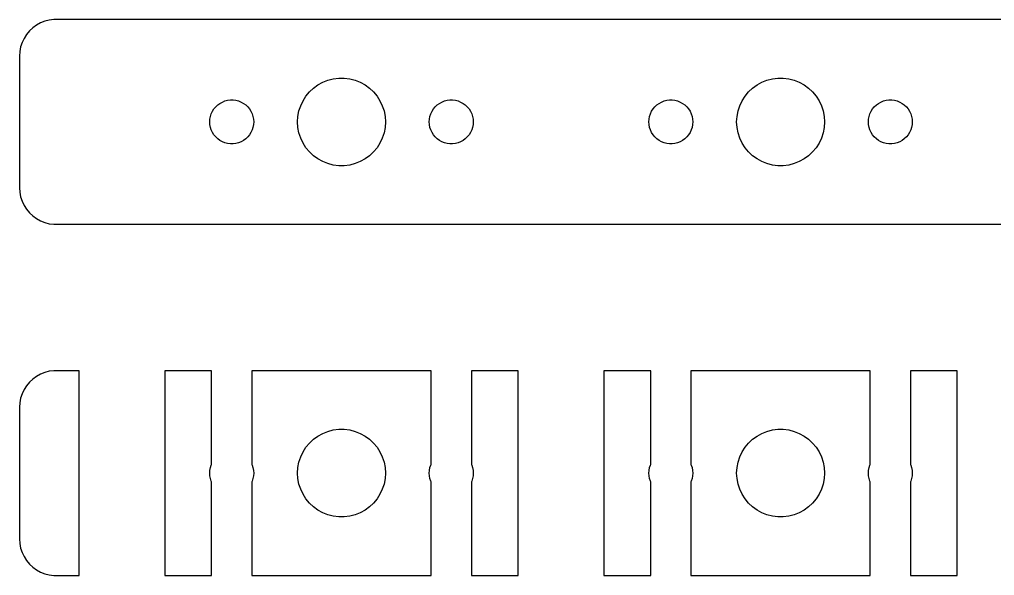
# Model space of a CAD drawing. Header units: metres. Extents: x -142 to 142, y -7 to 79.
# Drawn here: x -142 to -75.4, y 41 to 79 of the extents above; entities that cross this region are included whole.
import ezdxf

# ---------------------------------------------------------------- set-up
doc = ezdxf.new("R2010")
doc.units = ezdxf.units.M

msp = doc.modelspace()

# ---------------------------------------------------------------- linework, layer by layer
for p, q in [((-140.84, 78.6108), (-141.094, 78.4263)), ((-140.564, 78.7621), (-140.84, 78.6108)), ((-140.273, 78.8776), (-140.564, 78.7621)), ((-139.968, 78.9557), (-140.273, 78.8776)), ((-139.657, 78.9951), (-139.968, 78.9557)), ((139.657, 78.9951), (-139.657, 78.9951)), ((-141.523, 77.9695), (-141.691, 77.7044)), ((-141.322, 78.2114), (-141.523, 77.9695)), ((-141.094, 78.4263), (-141.322, 78.2114)), ((-141.824, 77.4203), (-141.921, 77.1217)), ((-141.691, 77.7044), (-141.824, 77.4203)), ((-141.98, 76.8133), (-142, 76.5)), ((-141.921, 77.1217), (-141.98, 76.8133)), ((-142, 76.5), (-142, 67.5)), ((-121.607, 74.533), (-121.277, 74.7145)), ((-121.277, 74.7145), (-120.927, 74.8532)), ((-120.927, 74.8532), (-120.562, 74.9469)), ((-120.562, 74.9469), (-120.188, 74.9941)), ((-120.188, 74.9941), (-119.812, 74.9941)), ((-119.812, 74.9941), (-119.438, 74.9469)), ((-119.438, 74.9469), (-119.073, 74.8532)), ((-119.073, 74.8532), (-118.723, 74.7145)), ((-118.723, 74.7145), (-118.393, 74.533)), ((-91.6075, 74.533), (-91.2773, 74.7145)), ((-91.2773, 74.7145), (-90.927, 74.8532)), ((-90.927, 74.8532), (-90.5621, 74.9469)), ((-90.5621, 74.9469), (-90.1884, 74.9941)), ((-90.1884, 74.9941), (-89.8116, 74.9941)), ((-89.8116, 74.9941), (-89.4379, 74.9469)), ((-89.4379, 74.9469), (-89.073, 74.8532)), ((-89.073, 74.8532), (-88.7227, 74.7145)), ((-88.7227, 74.7145), (-88.3925, 74.533)), ((-122.427, 73.7634), (-122.187, 74.0536)), ((-122.187, 74.0536), (-121.912, 74.3115)), ((-121.912, 74.3115), (-121.607, 74.533)), ((-118.393, 74.533), (-118.088, 74.3115)), ((-118.088, 74.3115), (-117.813, 74.0536)), ((-117.813, 74.0536), (-117.573, 73.7634)), ((-92.427, 73.7634), (-92.1869, 74.0536)), ((-92.1869, 74.0536), (-91.9123, 74.3115)), ((-91.9123, 74.3115), (-91.6075, 74.533)), ((-88.3925, 74.533), (-88.0877, 74.3115)), ((-88.0877, 74.3115), (-87.8131, 74.0536)), ((-87.8131, 74.0536), (-87.573, 73.7634)), ((-128.304, 73.2665), (-128.139, 73.3572)), ((-128.139, 73.3572), (-127.964, 73.4266)), ((-127.964, 73.4266), (-127.781, 73.4734)), ((-127.781, 73.4734), (-127.594, 73.497)), ((-127.594, 73.497), (-127.406, 73.497)), ((-127.406, 73.497), (-127.219, 73.4734)), ((-127.219, 73.4734), (-127.036, 73.4266)), ((-127.036, 73.4266), (-126.861, 73.3572)), ((-126.861, 73.3572), (-126.696, 73.2665)), ((-122.789, 73.1044), (-122.629, 73.4453)), ((-122.629, 73.4453), (-122.427, 73.7634)), ((-117.573, 73.7634), (-117.371, 73.4453)), ((-117.371, 73.4453), (-117.211, 73.1044)), ((-113.304, 73.2665), (-113.139, 73.3572)), ((-113.139, 73.3572), (-112.964, 73.4266)), ((-112.964, 73.4266), (-112.781, 73.4734)), ((-112.781, 73.4734), (-112.594, 73.497)), ((-112.594, 73.497), (-112.406, 73.497)), ((-112.406, 73.497), (-112.219, 73.4734)), ((-112.219, 73.4734), (-112.036, 73.4266)), ((-112.036, 73.4266), (-111.861, 73.3572)), ((-111.861, 73.3572), (-111.696, 73.2665)), ((-98.3037, 73.2665), (-98.1387, 73.3572)), ((-98.1387, 73.3572), (-97.9635, 73.4266)), ((-97.9635, 73.4266), (-97.7811, 73.4734)), ((-97.7811, 73.4734), (-97.5942, 73.497)), ((-97.5942, 73.497), (-97.4058, 73.497)), ((-97.4058, 73.497), (-97.2189, 73.4734)), ((-97.2189, 73.4734), (-97.0365, 73.4266)), ((-97.0365, 73.4266), (-96.8613, 73.3572)), ((-96.8613, 73.3572), (-96.6963, 73.2665)), ((-92.7893, 73.1044), (-92.6289, 73.4453)), ((-92.6289, 73.4453), (-92.427, 73.7634)), ((-87.573, 73.7634), (-87.3711, 73.4453)), ((-87.3711, 73.4453), (-87.2107, 73.1044)), ((-83.3037, 73.2665), (-83.1387, 73.3572)), ((-83.1387, 73.3572), (-82.9635, 73.4266)), ((-82.9635, 73.4266), (-82.7811, 73.4734)), ((-82.7811, 73.4734), (-82.5942, 73.497)), ((-82.5942, 73.497), (-82.4058, 73.497)), ((-82.4058, 73.497), (-82.2189, 73.4734)), ((-82.2189, 73.4734), (-82.0365, 73.4266)), ((-82.0365, 73.4266), (-81.8613, 73.3572)), ((-81.8613, 73.3572), (-81.6963, 73.2665)), ((-128.895, 72.5522), (-128.814, 72.7226)), ((-128.814, 72.7226), (-128.714, 72.8817)), ((-128.714, 72.8817), (-128.593, 73.0268)), ((-128.593, 73.0268), (-128.456, 73.1558)), ((-128.456, 73.1558), (-128.304, 73.2665)), ((-126.696, 73.2665), (-126.544, 73.1558)), ((-126.544, 73.1558), (-126.407, 73.0268)), ((-126.407, 73.0268), (-126.286, 72.8817)), ((-126.286, 72.8817), (-126.186, 72.7226)), ((-126.186, 72.7226), (-126.105, 72.5522)), ((-122.976, 72.376), (-122.906, 72.7461)), ((-122.906, 72.7461), (-122.789, 73.1044)), ((-117.211, 73.1044), (-117.094, 72.7461)), ((-117.094, 72.7461), (-117.024, 72.376)), ((-113.895, 72.5522), (-113.814, 72.7226)), ((-113.814, 72.7226), (-113.714, 72.8817)), ((-113.714, 72.8817), (-113.593, 73.0268)), ((-113.593, 73.0268), (-113.456, 73.1558)), ((-113.456, 73.1558), (-113.304, 73.2665)), ((-111.696, 73.2665), (-111.544, 73.1558)), ((-111.544, 73.1558), (-111.407, 73.0268)), ((-111.407, 73.0268), (-111.286, 72.8817)), ((-111.286, 72.8817), (-111.186, 72.7226)), ((-111.186, 72.7226), (-111.105, 72.5522)), ((-98.8947, 72.5522), (-98.8145, 72.7226)), ((-98.8145, 72.7226), (-98.7135, 72.8817)), ((-98.7135, 72.8817), (-98.5934, 73.0268)), ((-98.5934, 73.0268), (-98.4561, 73.1558)), ((-98.4561, 73.1558), (-98.3037, 73.2665)), ((-96.6963, 73.2665), (-96.5439, 73.1558)), ((-96.5439, 73.1558), (-96.4065, 73.0268)), ((-96.4065, 73.0268), (-96.2865, 72.8817)), ((-96.2865, 72.8817), (-96.1855, 72.7226)), ((-96.1855, 72.7226), (-96.1053, 72.5522)), ((-92.9763, 72.376), (-92.9057, 72.7461)), ((-92.9057, 72.7461), (-92.7893, 73.1044)), ((-87.2107, 73.1044), (-87.0943, 72.7461)), ((-87.0943, 72.7461), (-87.0237, 72.376)), ((-83.8947, 72.5522), (-83.8145, 72.7226)), ((-83.8145, 72.7226), (-83.7135, 72.8817)), ((-83.7135, 72.8817), (-83.5934, 73.0268)), ((-83.5934, 73.0268), (-83.4561, 73.1558)), ((-83.4561, 73.1558), (-83.3037, 73.2665)), ((-81.6963, 73.2665), (-81.5439, 73.1558)), ((-81.5439, 73.1558), (-81.4065, 73.0268)), ((-81.4065, 73.0268), (-81.2865, 72.8817)), ((-81.2865, 72.8817), (-81.1855, 72.7226)), ((-81.1855, 72.7226), (-81.1053, 72.5522)), ((-129, 72), (-128.988, 72.188)), ((-128.988, 71.812), (-129, 72)), ((-128.988, 72.188), (-128.953, 72.373)), ((-128.953, 72.373), (-128.895, 72.5522)), ((-126.105, 72.5522), (-126.047, 72.373)), ((-126.047, 72.373), (-126.012, 72.188)), ((-126.012, 72.188), (-126, 72)), ((-126, 72), (-126.012, 71.812)), ((-123, 72), (-122.976, 72.376)), ((-122.976, 71.624), (-123, 72)), ((-117.024, 72.376), (-117, 72)), ((-117, 72), (-117.024, 71.624)), ((-114, 72), (-113.988, 72.188)), ((-113.988, 71.812), (-114, 72)), ((-113.988, 72.188), (-113.953, 72.373)), ((-113.953, 72.373), (-113.895, 72.5522)), ((-111.105, 72.5522), (-111.047, 72.373)), ((-111.047, 72.373), (-111.012, 72.188)), ((-111.012, 72.188), (-111, 72)), ((-111, 72), (-111.012, 71.812)), ((-99, 72), (-98.9882, 72.188)), ((-98.9882, 71.812), (-99, 72)), ((-98.9882, 72.188), (-98.9529, 72.373)), ((-98.9529, 72.373), (-98.8947, 72.5522)), ((-96.1053, 72.5522), (-96.0471, 72.373)), ((-96.0471, 72.373), (-96.0118, 72.188)), ((-96.0118, 72.188), (-96, 72)), ((-96, 72), (-96.0118, 71.812)), ((-93, 72), (-92.9763, 72.376)), ((-92.9763, 71.624), (-93, 72)), ((-87.0237, 72.376), (-87, 72)), ((-87, 72), (-87.0237, 71.624)), ((-84, 72), (-83.9882, 72.188)), ((-83.9882, 71.812), (-84, 72)), ((-83.9882, 72.188), (-83.9529, 72.373)), ((-83.9529, 72.373), (-83.8947, 72.5522)), ((-81.1053, 72.5522), (-81.0471, 72.373)), ((-81.0471, 72.373), (-81.0118, 72.188)), ((-81.0118, 72.188), (-81, 72)), ((-81, 72), (-81.0118, 71.812)), ((-128.953, 71.627), (-128.988, 71.812)), ((-128.895, 71.4478), (-128.953, 71.627)), ((-128.814, 71.2774), (-128.895, 71.4478)), ((-126.105, 71.4478), (-126.186, 71.2774)), ((-126.047, 71.627), (-126.105, 71.4478)), ((-126.012, 71.812), (-126.047, 71.627)), ((-122.906, 71.2539), (-122.976, 71.624)), ((-117.024, 71.624), (-117.094, 71.2539)), ((-113.953, 71.627), (-113.988, 71.812)), ((-113.895, 71.4478), (-113.953, 71.627)), ((-113.814, 71.2774), (-113.895, 71.4478)), ((-111.105, 71.4478), (-111.186, 71.2774)), ((-111.047, 71.627), (-111.105, 71.4478)), ((-111.012, 71.812), (-111.047, 71.627)), ((-98.9529, 71.627), (-98.9882, 71.812)), ((-98.8947, 71.4478), (-98.9529, 71.627)), ((-98.8145, 71.2774), (-98.8947, 71.4478)), ((-96.1053, 71.4478), (-96.1855, 71.2774)), ((-96.0471, 71.627), (-96.1053, 71.4478)), ((-96.0118, 71.812), (-96.0471, 71.627)), ((-92.9057, 71.2539), (-92.9763, 71.624)), ((-87.0237, 71.624), (-87.0943, 71.2539)), ((-83.9529, 71.627), (-83.9882, 71.812)), ((-83.8947, 71.4478), (-83.9529, 71.627)), ((-83.8145, 71.2774), (-83.8947, 71.4478)), ((-81.1053, 71.4478), (-81.1855, 71.2774)), ((-81.0471, 71.627), (-81.1053, 71.4478)), ((-81.0118, 71.812), (-81.0471, 71.627)), ((-128.714, 71.1183), (-128.814, 71.2774)), ((-128.593, 70.9732), (-128.714, 71.1183)), ((-128.456, 70.8442), (-128.593, 70.9732)), ((-128.304, 70.7335), (-128.456, 70.8442)), ((-128.139, 70.6428), (-128.304, 70.7335)), ((-127.964, 70.5734), (-128.139, 70.6428)), ((-126.861, 70.6428), (-127.036, 70.5734)), ((-126.696, 70.7335), (-126.861, 70.6428)), ((-126.544, 70.8442), (-126.696, 70.7335)), ((-126.407, 70.9732), (-126.544, 70.8442)), ((-126.286, 71.1183), (-126.407, 70.9732)), ((-126.186, 71.2774), (-126.286, 71.1183)), ((-122.789, 70.8956), (-122.906, 71.2539)), ((-122.629, 70.5547), (-122.789, 70.8956)), ((-117.211, 70.8956), (-117.371, 70.5547)), ((-117.094, 71.2539), (-117.211, 70.8956)), ((-113.714, 71.1183), (-113.814, 71.2774)), ((-113.593, 70.9732), (-113.714, 71.1183)), ((-113.456, 70.8442), (-113.593, 70.9732)), ((-113.304, 70.7335), (-113.456, 70.8442)), ((-113.139, 70.6428), (-113.304, 70.7335)), ((-112.964, 70.5734), (-113.139, 70.6428)), ((-111.861, 70.6428), (-112.036, 70.5734)), ((-111.696, 70.7335), (-111.861, 70.6428)), ((-111.544, 70.8442), (-111.696, 70.7335)), ((-111.407, 70.9732), (-111.544, 70.8442)), ((-111.286, 71.1183), (-111.407, 70.9732)), ((-111.186, 71.2774), (-111.286, 71.1183)), ((-98.7135, 71.1183), (-98.8145, 71.2774)), ((-98.5934, 70.9732), (-98.7135, 71.1183)), ((-98.4561, 70.8442), (-98.5934, 70.9732)), ((-98.3037, 70.7335), (-98.4561, 70.8442)), ((-98.1387, 70.6428), (-98.3037, 70.7335)), ((-97.9635, 70.5734), (-98.1387, 70.6428)), ((-96.8613, 70.6428), (-97.0365, 70.5734)), ((-96.6963, 70.7335), (-96.8613, 70.6428)), ((-96.5439, 70.8442), (-96.6963, 70.7335)), ((-96.4065, 70.9732), (-96.5439, 70.8442)), ((-96.2865, 71.1183), (-96.4065, 70.9732)), ((-96.1855, 71.2774), (-96.2865, 71.1183)), ((-92.7893, 70.8956), (-92.9057, 71.2539)), ((-92.6289, 70.5547), (-92.7893, 70.8956)), ((-87.2107, 70.8956), (-87.3711, 70.5547)), ((-87.0943, 71.2539), (-87.2107, 70.8956)), ((-83.7135, 71.1183), (-83.8145, 71.2774)), ((-83.5934, 70.9732), (-83.7135, 71.1183)), ((-83.4561, 70.8442), (-83.5934, 70.9732)), ((-83.3037, 70.7335), (-83.4561, 70.8442)), ((-83.1387, 70.6428), (-83.3037, 70.7335)), ((-82.9635, 70.5734), (-83.1387, 70.6428)), ((-81.8613, 70.6428), (-82.0365, 70.5734)), ((-81.6963, 70.7335), (-81.8613, 70.6428)), ((-81.5439, 70.8442), (-81.6963, 70.7335)), ((-81.4065, 70.9732), (-81.5439, 70.8442)), ((-81.2865, 71.1183), (-81.4065, 70.9732)), ((-81.1855, 71.2774), (-81.2865, 71.1183)), ((-127.781, 70.5266), (-127.964, 70.5734)), ((-127.594, 70.503), (-127.781, 70.5266)), ((-127.406, 70.503), (-127.594, 70.503)), ((-127.219, 70.5266), (-127.406, 70.503)), ((-127.036, 70.5734), (-127.219, 70.5266)), ((-122.427, 70.2366), (-122.629, 70.5547)), ((-122.187, 69.9464), (-122.427, 70.2366)), ((-117.573, 70.2366), (-117.813, 69.9464)), ((-117.371, 70.5547), (-117.573, 70.2366)), ((-112.781, 70.5266), (-112.964, 70.5734)), ((-112.594, 70.503), (-112.781, 70.5266)), ((-112.406, 70.503), (-112.594, 70.503)), ((-112.219, 70.5266), (-112.406, 70.503)), ((-112.036, 70.5734), (-112.219, 70.5266)), ((-97.7811, 70.5266), (-97.9635, 70.5734)), ((-97.5942, 70.503), (-97.7811, 70.5266)), ((-97.4058, 70.503), (-97.5942, 70.503)), ((-97.2189, 70.5266), (-97.4058, 70.503)), ((-97.0365, 70.5734), (-97.2189, 70.5266)), ((-92.427, 70.2366), (-92.6289, 70.5547)), ((-92.1869, 69.9464), (-92.427, 70.2366)), ((-87.573, 70.2366), (-87.8131, 69.9464)), ((-87.3711, 70.5547), (-87.573, 70.2366)), ((-82.7811, 70.5266), (-82.9635, 70.5734)), ((-82.5942, 70.503), (-82.7811, 70.5266)), ((-82.4058, 70.503), (-82.5942, 70.503)), ((-82.2189, 70.5266), (-82.4058, 70.503)), ((-82.0365, 70.5734), (-82.2189, 70.5266)), ((-121.912, 69.6885), (-122.187, 69.9464)), ((-121.607, 69.467), (-121.912, 69.6885)), ((-121.277, 69.2855), (-121.607, 69.467)), ((-120.927, 69.1468), (-121.277, 69.2855)), ((-118.723, 69.2855), (-119.073, 69.1468)), ((-118.393, 69.467), (-118.723, 69.2855)), ((-118.088, 69.6885), (-118.393, 69.467)), ((-117.813, 69.9464), (-118.088, 69.6885)), ((-91.9123, 69.6885), (-92.1869, 69.9464)), ((-91.6075, 69.467), (-91.9123, 69.6885)), ((-91.2773, 69.2855), (-91.6075, 69.467)), ((-90.927, 69.1468), (-91.2773, 69.2855)), ((-88.7227, 69.2855), (-89.073, 69.1468)), ((-88.3925, 69.467), (-88.7227, 69.2855)), ((-88.0877, 69.6885), (-88.3925, 69.467)), ((-87.8131, 69.9464), (-88.0877, 69.6885)), ((-120.562, 69.0531), (-120.927, 69.1468)), ((-120.188, 69.0059), (-120.562, 69.0531)), ((-119.812, 69.0059), (-120.188, 69.0059)), ((-119.438, 69.0531), (-119.812, 69.0059)), ((-119.073, 69.1468), (-119.438, 69.0531)), ((-90.5621, 69.0531), (-90.927, 69.1468)), ((-90.1884, 69.0059), (-90.5621, 69.0531)), ((-89.8116, 69.0059), (-90.1884, 69.0059)), ((-89.4379, 69.0531), (-89.8116, 69.0059)), ((-89.073, 69.1468), (-89.4379, 69.0531)), ((-142, 67.5), (-141.98, 67.1867)), ((-141.98, 67.1867), (-141.921, 66.8783)), ((-141.921, 66.8783), (-141.824, 66.5797)), ((-141.824, 66.5797), (-141.691, 66.2956)), ((-141.691, 66.2956), (-141.523, 66.0305)), ((-141.523, 66.0305), (-141.322, 65.7886)), ((-141.322, 65.7886), (-141.094, 65.5737)), ((-141.094, 65.5737), (-140.84, 65.3892)), ((-140.84, 65.3892), (-140.564, 65.2379)), ((-140.564, 65.2379), (-140.273, 65.1224)), ((-140.273, 65.1224), (-139.968, 65.0443)), ((-139.968, 65.0443), (-139.657, 65.0049)), ((-139.657, 65.0049), (139.657, 65.0049)), ((-140.564, 54.7621), (-140.84, 54.6108)), ((-140.273, 54.8776), (-140.564, 54.7621)), ((-139.968, 54.9557), (-140.273, 54.8776)), ((-139.657, 54.9951), (-139.968, 54.9557)), ((-137.934, 54.9951), (-139.657, 54.9951)), ((-137.934, 41.0049), (-137.934, 54.9951)), ((-128.872, 54.9951), (-132.066, 54.9951)), ((-132.066, 54.9951), (-132.066, 41.0049)), ((-128.872, 48.6), (-128.872, 54.9951)), ((-113.872, 54.9951), (-126.128, 54.9951)), ((-126.128, 54.9951), (-126.128, 48.6)), ((-113.872, 48.6), (-113.872, 54.9951)), ((-107.934, 54.9951), (-111.128, 54.9951)), ((-111.128, 54.9951), (-111.128, 48.6)), ((-107.934, 41.0049), (-107.934, 54.9951)), ((-98.8722, 54.9951), (-102.066, 54.9951)), ((-102.066, 54.9951), (-102.066, 41.0049)), ((-98.8722, 48.6), (-98.8722, 54.9951)), ((-83.8722, 54.9951), (-96.1278, 54.9951)), ((-96.1278, 54.9951), (-96.1278, 48.6)), ((-83.8722, 48.6), (-83.8722, 54.9951)), ((-77.9336, 54.9951), (-81.1278, 54.9951)), ((-81.1278, 54.9951), (-81.1278, 48.6)), ((-77.9336, 41.0049), (-77.9336, 54.9951)), ((-141.523, 53.9695), (-141.691, 53.7044)), ((-141.322, 54.2114), (-141.523, 53.9695)), ((-141.094, 54.4263), (-141.322, 54.2114)), ((-140.84, 54.6108), (-141.094, 54.4263)), ((-141.824, 53.4203), (-141.921, 53.1217)), ((-141.691, 53.7044), (-141.824, 53.4203)), ((-141.98, 52.8133), (-142, 52.5)), ((-141.921, 53.1217), (-141.98, 52.8133)), ((-142, 52.5), (-142, 43.5)), ((-121.607, 50.533), (-121.277, 50.7145)), ((-121.277, 50.7145), (-120.927, 50.8532)), ((-120.927, 50.8532), (-120.562, 50.9469)), ((-120.562, 50.9469), (-120.188, 50.9941)), ((-120.188, 50.9941), (-119.812, 50.9941)), ((-119.812, 50.9941), (-119.438, 50.9469)), ((-119.438, 50.9469), (-119.073, 50.8532)), ((-119.073, 50.8532), (-118.723, 50.7145)), ((-118.723, 50.7145), (-118.393, 50.533)), ((-91.6075, 50.533), (-91.2773, 50.7145)), ((-91.2773, 50.7145), (-90.927, 50.8532)), ((-90.927, 50.8532), (-90.5621, 50.9469)), ((-90.5621, 50.9469), (-90.1884, 50.9941)), ((-90.1884, 50.9941), (-89.8116, 50.9941)), ((-89.8116, 50.9941), (-89.4379, 50.9469)), ((-89.4379, 50.9469), (-89.073, 50.8532)), ((-89.073, 50.8532), (-88.7227, 50.7145)), ((-88.7227, 50.7145), (-88.3925, 50.533)), ((-122.427, 49.7634), (-122.187, 50.0536)), ((-122.187, 50.0536), (-121.912, 50.3115)), ((-121.912, 50.3115), (-121.607, 50.533)), ((-118.393, 50.533), (-118.088, 50.3115)), ((-118.088, 50.3115), (-117.813, 50.0536)), ((-117.813, 50.0536), (-117.573, 49.7634)), ((-92.427, 49.7634), (-92.1869, 50.0536)), ((-92.1869, 50.0536), (-91.9123, 50.3115)), ((-91.9123, 50.3115), (-91.6075, 50.533)), ((-88.3925, 50.533), (-88.0877, 50.3115)), ((-88.0877, 50.3115), (-87.8131, 50.0536)), ((-87.8131, 50.0536), (-87.573, 49.7634)), ((-122.789, 49.1044), (-122.629, 49.4453)), ((-122.629, 49.4453), (-122.427, 49.7634)), ((-117.573, 49.7634), (-117.371, 49.4453)), ((-117.371, 49.4453), (-117.211, 49.1044)), ((-92.7893, 49.1044), (-92.6289, 49.4453)), ((-92.6289, 49.4453), (-92.427, 49.7634)), ((-87.573, 49.7634), (-87.3711, 49.4453)), ((-87.3711, 49.4453), (-87.2107, 49.1044)), ((-122.976, 48.376), (-122.906, 48.7461)), ((-122.906, 48.7461), (-122.789, 49.1044)), ((-117.211, 49.1044), (-117.094, 48.7461)), ((-117.094, 48.7461), (-117.024, 48.376)), ((-92.9763, 48.376), (-92.9057, 48.7461)), ((-92.9057, 48.7461), (-92.7893, 49.1044)), ((-87.2107, 49.1044), (-87.0943, 48.7461)), ((-87.0943, 48.7461), (-87.0237, 48.376)), ((-129, 48), (-128.988, 48.188)), ((-128.988, 47.812), (-129, 48)), ((-128.988, 48.188), (-128.953, 48.373)), ((-128.953, 48.373), (-128.895, 48.5522)), ((-128.895, 48.5522), (-128.872, 48.6)), ((-126.128, 48.6), (-126.105, 48.5522)), ((-126.105, 48.5522), (-126.047, 48.373)), ((-126.047, 48.373), (-126.012, 48.188)), ((-126.012, 48.188), (-126, 48)), ((-126, 48), (-126.012, 47.812)), ((-123, 48), (-122.976, 48.376)), ((-122.976, 47.624), (-123, 48)), ((-117.024, 48.376), (-117, 48)), ((-117, 48), (-117.024, 47.624)), ((-114, 48), (-113.988, 48.188)), ((-113.988, 47.812), (-114, 48)), ((-113.988, 48.188), (-113.953, 48.373)), ((-113.953, 48.373), (-113.895, 48.5522)), ((-113.895, 48.5522), (-113.872, 48.6)), ((-111.128, 48.6), (-111.105, 48.5522)), ((-111.105, 48.5522), (-111.047, 48.373)), ((-111.047, 48.373), (-111.012, 48.188)), ((-111.012, 48.188), (-111, 48)), ((-111, 48), (-111.012, 47.812)), ((-99, 48), (-98.9882, 48.188)), ((-98.9882, 47.812), (-99, 48)), ((-98.9882, 48.188), (-98.9529, 48.373)), ((-98.9529, 48.373), (-98.8947, 48.5522)), ((-98.8947, 48.5522), (-98.8722, 48.6)), ((-96.1278, 48.6), (-96.1053, 48.5522)), ((-96.1053, 48.5522), (-96.0471, 48.373)), ((-96.0471, 48.373), (-96.0118, 48.188)), ((-96.0118, 48.188), (-96, 48)), ((-96, 48), (-96.0118, 47.812)), ((-93, 48), (-92.9763, 48.376)), ((-92.9763, 47.624), (-93, 48)), ((-87.0237, 48.376), (-87, 48)), ((-87, 48), (-87.0237, 47.624)), ((-84, 48), (-83.9882, 48.188)), ((-83.9882, 47.812), (-84, 48)), ((-83.9882, 48.188), (-83.9529, 48.373)), ((-83.9529, 48.373), (-83.8947, 48.5522)), ((-83.8947, 48.5522), (-83.8722, 48.6)), ((-81.1278, 48.6), (-81.1053, 48.5522)), ((-81.1053, 48.5522), (-81.0471, 48.373)), ((-81.0471, 48.373), (-81.0118, 48.188)), ((-81.0118, 48.188), (-81, 48)), ((-81, 48), (-81.0118, 47.812)), ((-128.953, 47.627), (-128.988, 47.812)), ((-128.895, 47.4478), (-128.953, 47.627)), ((-128.872, 47.4), (-128.895, 47.4478)), ((-128.872, 41.0049), (-128.872, 47.4)), ((-126.105, 47.4478), (-126.128, 47.4)), ((-126.128, 47.4), (-126.128, 41.0049)), ((-126.047, 47.627), (-126.105, 47.4478)), ((-126.012, 47.812), (-126.047, 47.627)), ((-122.906, 47.2539), (-122.976, 47.624)), ((-117.024, 47.624), (-117.094, 47.2539)), ((-113.953, 47.627), (-113.988, 47.812)), ((-113.895, 47.4478), (-113.953, 47.627)), ((-113.872, 47.4), (-113.895, 47.4478)), ((-113.872, 41.0049), (-113.872, 47.4)), ((-111.105, 47.4478), (-111.128, 47.4)), ((-111.128, 47.4), (-111.128, 41.0049)), ((-111.047, 47.627), (-111.105, 47.4478)), ((-111.012, 47.812), (-111.047, 47.627)), ((-98.9529, 47.627), (-98.9882, 47.812)), ((-98.8947, 47.4478), (-98.9529, 47.627)), ((-98.8722, 47.4), (-98.8947, 47.4478)), ((-98.8722, 41.0049), (-98.8722, 47.4)), ((-96.1053, 47.4478), (-96.1278, 47.4)), ((-96.1278, 47.4), (-96.1278, 41.0049)), ((-96.0471, 47.627), (-96.1053, 47.4478)), ((-96.0118, 47.812), (-96.0471, 47.627)), ((-92.9057, 47.2539), (-92.9763, 47.624)), ((-87.0237, 47.624), (-87.0943, 47.2539)), ((-83.9529, 47.627), (-83.9882, 47.812)), ((-83.8947, 47.4478), (-83.9529, 47.627)), ((-83.8722, 47.4), (-83.8947, 47.4478)), ((-83.8722, 41.0049), (-83.8722, 47.4)), ((-81.1053, 47.4478), (-81.1278, 47.4)), ((-81.1278, 47.4), (-81.1278, 41.0049)), ((-81.0471, 47.627), (-81.1053, 47.4478)), ((-81.0118, 47.812), (-81.0471, 47.627)), ((-122.789, 46.8956), (-122.906, 47.2539)), ((-122.629, 46.5547), (-122.789, 46.8956)), ((-117.211, 46.8956), (-117.371, 46.5547)), ((-117.094, 47.2539), (-117.211, 46.8956)), ((-92.7893, 46.8956), (-92.9057, 47.2539)), ((-92.6289, 46.5547), (-92.7893, 46.8956)), ((-87.2107, 46.8956), (-87.3711, 46.5547)), ((-87.0943, 47.2539), (-87.2107, 46.8956)), ((-122.427, 46.2366), (-122.629, 46.5547)), ((-122.187, 45.9464), (-122.427, 46.2366)), ((-117.573, 46.2366), (-117.813, 45.9464)), ((-117.371, 46.5547), (-117.573, 46.2366)), ((-92.427, 46.2366), (-92.6289, 46.5547)), ((-92.1869, 45.9464), (-92.427, 46.2366)), ((-87.573, 46.2366), (-87.8131, 45.9464)), ((-87.3711, 46.5547), (-87.573, 46.2366)), ((-121.912, 45.6885), (-122.187, 45.9464)), ((-121.607, 45.467), (-121.912, 45.6885)), ((-121.277, 45.2855), (-121.607, 45.467)), ((-118.393, 45.467), (-118.723, 45.2855)), ((-118.088, 45.6885), (-118.393, 45.467)), ((-117.813, 45.9464), (-118.088, 45.6885)), ((-91.9123, 45.6885), (-92.1869, 45.9464)), ((-91.6075, 45.467), (-91.9123, 45.6885)), ((-91.2773, 45.2855), (-91.6075, 45.467)), ((-88.3925, 45.467), (-88.7227, 45.2855)), ((-88.0877, 45.6885), (-88.3925, 45.467)), ((-87.8131, 45.9464), (-88.0877, 45.6885)), ((-120.927, 45.1468), (-121.277, 45.2855)), ((-120.562, 45.0531), (-120.927, 45.1468)), ((-120.188, 45.0059), (-120.562, 45.0531)), ((-119.812, 45.0059), (-120.188, 45.0059)), ((-119.438, 45.0531), (-119.812, 45.0059)), ((-119.073, 45.1468), (-119.438, 45.0531)), ((-118.723, 45.2855), (-119.073, 45.1468)), ((-90.927, 45.1468), (-91.2773, 45.2855)), ((-90.5621, 45.0531), (-90.927, 45.1468)), ((-90.1884, 45.0059), (-90.5621, 45.0531)), ((-89.8116, 45.0059), (-90.1884, 45.0059)), ((-89.4379, 45.0531), (-89.8116, 45.0059)), ((-89.073, 45.1468), (-89.4379, 45.0531)), ((-88.7227, 45.2855), (-89.073, 45.1468)), ((-142, 43.5), (-141.98, 43.1867)), ((-141.98, 43.1867), (-141.921, 42.8783)), ((-141.921, 42.8783), (-141.824, 42.5797)), ((-141.824, 42.5797), (-141.691, 42.2956)), ((-141.691, 42.2956), (-141.523, 42.0305)), ((-141.523, 42.0305), (-141.322, 41.7886)), ((-141.322, 41.7886), (-141.094, 41.5737)), ((-141.094, 41.5737), (-140.84, 41.3892)), ((-140.84, 41.3892), (-140.564, 41.2379)), ((-140.564, 41.2379), (-140.273, 41.1224)), ((-140.273, 41.1224), (-139.968, 41.0443)), ((-139.968, 41.0443), (-139.657, 41.0049)), ((-139.657, 41.0049), (-137.934, 41.0049)), ((-132.066, 41.0049), (-128.872, 41.0049)), ((-126.128, 41.0049), (-113.872, 41.0049)), ((-111.128, 41.0049), (-107.934, 41.0049)), ((-102.066, 41.0049), (-98.8722, 41.0049)), ((-96.1278, 41.0049), (-83.8722, 41.0049)), ((-81.1278, 41.0049), (-77.9336, 41.0049))]:
    msp.add_line(p, q)

doc.saveas('drawing.dxf')
